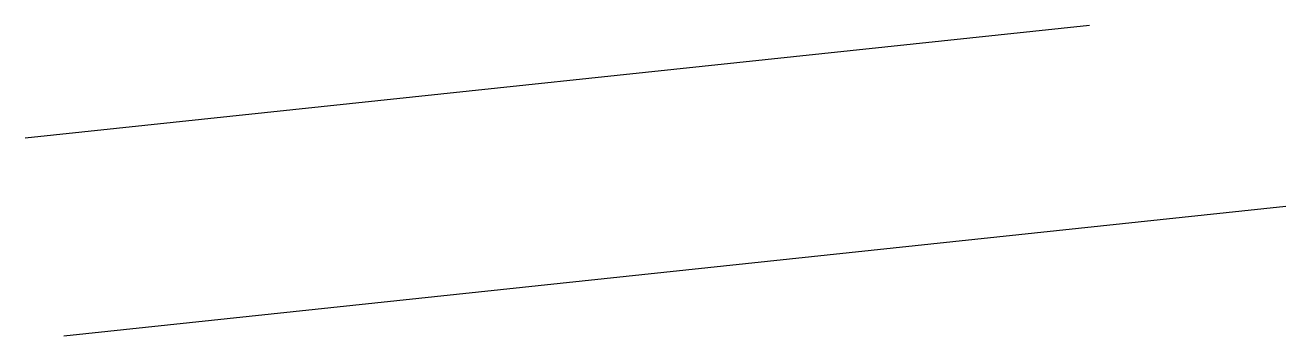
# Model space of a CAD drawing. Header units: millimetres. Extents: x 1358 to 2449, y 1570 to 1839.
import ezdxf

# ---------------------------------------------------------------- set-up
doc = ezdxf.new("R2010")
doc.units = ezdxf.units.MM

msp = doc.modelspace()

# ---------------------------------------------------------------- linework, layer by layer
for p, q in [((1358.3, 1741.2), (2279.6, 1838.9)), ((1391.6, 1569.8), (2449.5, 1682))]:
    msp.add_line(p, q)

doc.saveas('drawing.dxf')
